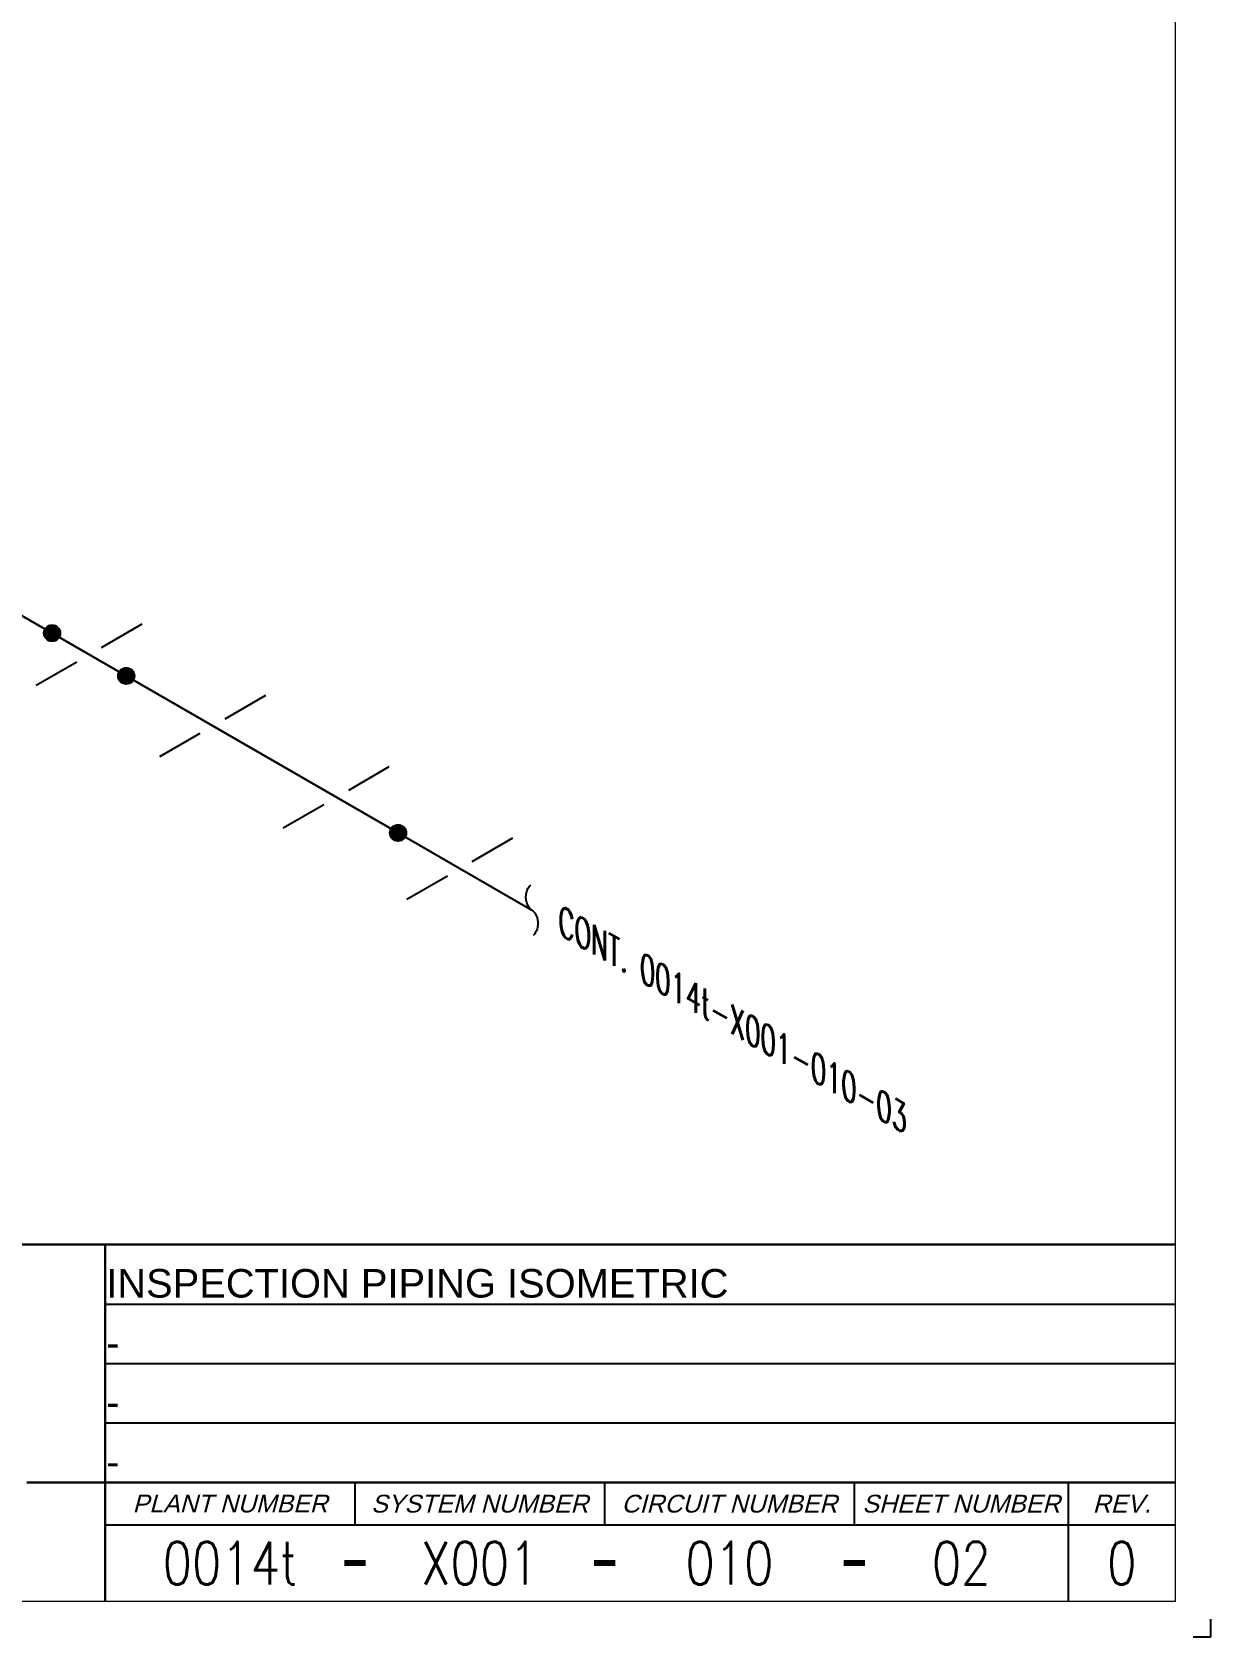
# Model space of a CAD drawing. Header units: inches. Extents: x 0 to 17.2, y 0 to 11.2.
# Drawn here: x 13.12 to 17.25, y 0 to 5.62 of the extents above; entities that cross this region are included whole.
import ezdxf
from ezdxf.enums import TextEntityAlignment as Align

# ---------------------------------------------------------------- set-up
doc = ezdxf.new("R2010")
doc.units = ezdxf.units.IN
doc.header["$MEASUREMENT"] = 0
doc.linetypes.add('HIDDEN2', pattern=[0.1875, 0.125, -0.0625])
for name, color, linetype in [('BORDER', 3, 'Continuous'), ('BORDERTEXT', 7, 'Continuous'), ('Continuation', 7, 'Continuous'), ('FITTINGS', 4, 'Continuous'), ('PIPE-ANNO', 150, 'HIDDEN2'), ('UNAS.PIPE', 251, 'Continuous'), ('WELD POINTS', 41, 'Continuous')]:
    doc.layers.add(name, color=color, linetype=linetype)
doc.layers.add('PIPE', color=7, linetype='Continuous', lineweight=30)
doc.styles.add('FEASStandard', font='arial.ttf')
doc.styles.add('PART_Standard', font='romans', dxfattribs={"width": 0.8, "height": 0.09})
doc.styles.add('Richmond', font='arial.ttf')

# ---------------------------------------------------------------- blocks, each defined once
blk = doc.blocks.new('Border')
at = {"layer": 'BORDER'}
for p, q in [((13.5, 1.2917), (17.25, 1.2917)), ((13.5, 1.0833), (17.25, 1.0833)), ((13.5, 0.875), (17.25, 0.875)), ((14.375, 0.6667), (14.375, 0.5173)), ((15.25, 0.6667), (15.25, 0.5173)), ((16.125, 0.6667), (16.125, 0.5173)), ((16.875, 0.6667), (16.875, 0.25)), ((13.5, 0.5173), (17.25, 0.5173))]:
    blk.add_line(p, q, dxfattribs=at)
at = {"layer": 'BORDER', "const_width": 0.005}
blk.add_lwpolyline([(0.25, 0.25), (17.25, 0.25), (17.25, 11.25), (0.25, 11.25)], close=True, dxfattribs=at)
at = {"layer": 'BORDER', "const_width": 0.00833}
for points in [[(17.25, 1.5), (0.25, 1.5)], [(13.5, 0.25), (13.5, 1.5)], [(13.225, 0.6667), (17.25, 0.6667)]]:
    blk.add_lwpolyline(points, dxfattribs=at)
at = {"layer": 'BORDERTEXT'}
blk.add_line((16.113, 0.3836), (16.125, 0.3836), dxfattribs=at)
at = {"layer": 'BORDERTEXT', "const_width": 0.0208}
for points in [[(14.3375, 0.3836), (14.4125, 0.3836)], [(15.2125, 0.3836), (15.2875, 0.3836)], [(16.0875, 0.3836), (16.1625, 0.3836)]]:
    blk.add_lwpolyline(points, dxfattribs=at)
at = {"layer": 'BORDERTEXT', "style": 'FEASStandard', "oblique": 15}
for s, p in [('PLANT NUMBER', (13.9375, 0.592)), ('SYSTEM NUMBER', (14.8125, 0.592)), ('CIRCUIT NUMBER', (15.6875, 0.592)), ('SHEET NUMBER', (16.5, 0.592)), ('REV.', (17.0625, 0.592))]:
    blk.add_text(s, height=0.0625, dxfattribs=at).set_placement(p, align=Align.MIDDLE)
blk = doc.blocks.new('BORDER TEXT')
at = {"layer": 'BORDERTEXT'}
for tag, p, height, style in [('API_PIPE_CLASS', (5.4645, 1.2542), 0.08, 'Richmond'), ('MATERIAL1', (12.263, 1.2111), 0.08, 'Richmond'), ('P&ID_#1', (0.25, 1.0831), 0.0625, 'FEASStandard'), ('LINE_#1', (1.4866, 1.0831), 0.0625, 'FEASStandard'), ('CVX_PIPE_SPEC', (5.4619, 1.0932), 0.08, 'Richmond'), ('MATERIAL2', (12.263, 1.0395), 0.08, 'Richmond'), ('OP_TEMP', (5.1687, 0.9325), 0.08, 'Richmond'), ('P&ID_#2', (0.25, 0.9224), 0.0625, 'FEASStandard'), ('LINE_#2', (1.4866, 0.9224), 0.0625, 'FEASStandard'), ('MATERIAL3', (12.263, 0.868), 0.08, 'Richmond'), ('FROM', (5.0146, 0.7718), 0.08, 'Richmond'), ('P&ID_#3', (0.25, 0.7617), 0.0625, 'FEASStandard'), ('LINE_#3', (1.4866, 0.7617), 0.0625, 'FEASStandard'), ('MATERIAL4', (12.263, 0.6965), 0.08, 'Richmond'), ('TO', (4.8543, 0.6112), 0.08, 'Richmond'), ('P&ID_#4', (0.25, 0.601), 0.0625, 'FEASStandard'), ('LINE_#4', (1.4866, 0.601), 0.0625, 'FEASStandard'), ('MATERIAL5', (12.263, 0.5249), 0.08, 'Richmond'), ('MISC', (4.9789, 0.4506), 0.08, 'Richmond'), ('P&ID_#5', (0.25, 0.4403), 0.0625, 'FEASStandard'), ('LINE_#5', (1.4866, 0.4403), 0.0625, 'FEASStandard'), ('INSULATION', (12.9278, 0.4142), 0.0625, 'FEASStandard'), ('P&ID_#6', (0.25, 0.2796), 0.0625, 'FEASStandard'), ('LINE_#6', (1.4866, 0.2796), 0.0625, 'FEASStandard'), ('PWHT', (12.9278, 0.2806), 0.0625, 'FEASStandard')]:
    blk.add_attdef(tag, p, '', height=height, dxfattribs=dict(at, style=style))
at = {"layer": 'BORDERTEXT', "style": 'FEASStandard'}
for tag, p in [('DR.BY', (11.075, 0.5625)), ('DR.BY_DATE', (11.95, 0.5625)), ('CHK_BY', (11.075, 0.3542)), ('CHK._BY_DATE', (11.95, 0.3542))]:
    blk.add_attdef(tag, text='', height=0.1, dxfattribs=at).set_placement(p, align=Align.MIDDLE_CENTER)
at = {"layer": 'BORDERTEXT', "style": 'PART_Standard', "width": 0.8}
for tag, p in [('PLANT_NUMBER', (13.9375, 0.3836)), ('SYSTEM_NUMBER', (14.8125, 0.3836)), ('CIRCUIT_NUMBER', (15.6875, 0.3836)), ('SHEET_NUMBER', (16.5, 0.3836)), ('REVISION', (17.0625, 0.3836))]:
    blk.add_attdef(tag, text='', height=0.15, dxfattribs=at).set_placement(p, align=Align.MIDDLE_CENTER)
blk = doc.blocks.new('Plant Info')
at = {"layer": 'BORDERTEXT', "style": 'FEASStandard'}
for tag, p in [('DWG_TYPE', (-0.6333, -0.0756)), ('SYSTEM_NAME', (-0.6333, -0.284)), ('PLANT_NAME', (-0.6333, -0.4923)), ('ZONE', (-0.6333, -0.7006))]:
    blk.add_attdef(tag, p, '', height=0.1, dxfattribs=at)
blk = doc.blocks.new('4_SUPPORT_I-BEAM_30')
at = {"color": 0, "linetype": 'ByBlock', "lineweight": -2}
for p, q in [((-0.0435, 0.0251), (-0.1857, 0.1072)), ((0.1857, -0.1072), (0.0435, -0.0251))]:
    blk.add_line(p, q, dxfattribs=at)
blk = doc.blocks.new('1_BREAK-PIPE_PIPE_00')
at = {"color": 0, "linetype": 'ByBlock', "lineweight": -2}
for centre, major_axis in [((-0.03, 0.092), (0, -0.101)), ((0.03, -0.092), (0, 0.101))]:
    blk.add_ellipse(centre, major_axis=major_axis, ratio=0.711978, start_param=0.427466, end_param=3.141593, dxfattribs=at)
blk = doc.blocks.new('1_Tilde_00')
at = {"layer": 'PIPE-ANNO', "xscale": -0.5000000000000001, "yscale": 0.5, "zscale": 0.5}
blk.add_blockref('1_BREAK-PIPE_PIPE_00', (0, 0), dxfattribs=at)
blk = doc.blocks.new('1_Cont_330')
at = {"layer": 'Continuation', "style": 'PART_Standard', "oblique": 330, "width": 0.8}
blk.add_attdef('CONT.', (0, 0), '', height=0.09, rotation=330, dxfattribs=at)
blk = doc.blocks.new('2_WELD_SINGLE_00')
at = {"linetype": 'ByBlock', "lineweight": -2}
h = blk.add_hatch(color=0, dxfattribs=at)
edge = h.paths.add_edge_path()
edge.add_arc((0, 0), 0.0286, 0, 360)
at = {"color": 0, "linetype": 'ByBlock', "lineweight": -2}
blk.add_circle((0, 0), 0.0286, dxfattribs=at)

msp = doc.modelspace()

# ---------------------------------------------------------------- linework, layer by layer
for p, q in [((17.25, 0), (17.25, 0.0625)), ((17.1875, 0), (17.25, 0))]:
    msp.add_line(p, q)
at = {"layer": 'PIPE'}
msp.add_line((10.8734, 4.8549), (14.4011, 2.8182), dxfattribs=at)
at = {"layer": 'UNAS.PIPE'}
msp.add_line((14.4011, 2.8182), (14.8703, 2.5473), dxfattribs=at)

# ---------------------------------------------------------------- block references
at = {"layer": 'BORDER'}
msp.add_blockref('Border', (-0.125, -0.125), dxfattribs=at)
at = {"layer": 'BORDERTEXT'}
msp.add_blockref('Plant Info', (14.0116, 1.265), dxfattribs=at).add_auto_attribs({'DWG_TYPE': 'INSPECTION PIPING ISOMETRIC', 'SYSTEM_NAME': '-', 'PLANT_NAME': '-', 'ZONE': '-'})
ref = msp.add_blockref('BORDER TEXT', (-0.125, -0.125), dxfattribs=at)
ref.add_attrib('REVISION', '0', dxfattribs={"height": 0.15, "style": 'PART_Standard', "width": 0.8}).set_placement((16.9375, 0.2586), align=Align.MIDDLE_CENTER)
ref.add_attrib('SHEET_NUMBER', '02', dxfattribs={"height": 0.15, "style": 'PART_Standard', "width": 0.8}).set_placement((16.375, 0.2586), align=Align.MIDDLE_CENTER)
ref.add_attrib('CIRCUIT_NUMBER', '010', dxfattribs={"height": 0.15, "style": 'PART_Standard', "width": 0.8}).set_placement((15.5625, 0.2586), align=Align.MIDDLE_CENTER)
ref.add_attrib('SYSTEM_NUMBER', 'X001', dxfattribs={"height": 0.15, "style": 'PART_Standard', "width": 0.8}).set_placement((14.6875, 0.2586), align=Align.MIDDLE_CENTER)
ref.add_attrib('PLANT_NUMBER', '0014t', dxfattribs={"height": 0.15, "style": 'PART_Standard', "width": 0.8}).set_placement((13.8125, 0.2586), align=Align.MIDDLE_CENTER)
at = {"layer": 'Continuation'}
msp.add_blockref('1_Cont_330', (14.9632, 2.4648), dxfattribs=at).add_auto_attribs({'CONT.': 'CONT. 0014t-X001-010-03'})
at = {"layer": 'FITTINGS', "xscale": -1}
for p in [(13.3186, 3.4432), (13.7516, 3.1932), (14.1846, 2.9432)]:
    msp.add_blockref('4_SUPPORT_I-BEAM_30', p, dxfattribs=at)
at = {"layer": 'PIPE-ANNO'}
msp.add_blockref('1_Tilde_00', (14.8703, 2.5473), dxfattribs=at)
at = {"layer": 'UNAS.PIPE', "xscale": -1}
msp.add_blockref('4_SUPPORT_I-BEAM_30', (14.6176, 2.6932), dxfattribs=at)
at = {"layer": 'WELD POINTS'}
for p in [(13.1887, 3.5182), (13.4485, 3.3682), (14.4011, 2.8182)]:
    msp.add_blockref('2_WELD_SINGLE_00', p, dxfattribs=at)

doc.saveas('drawing.dxf')
